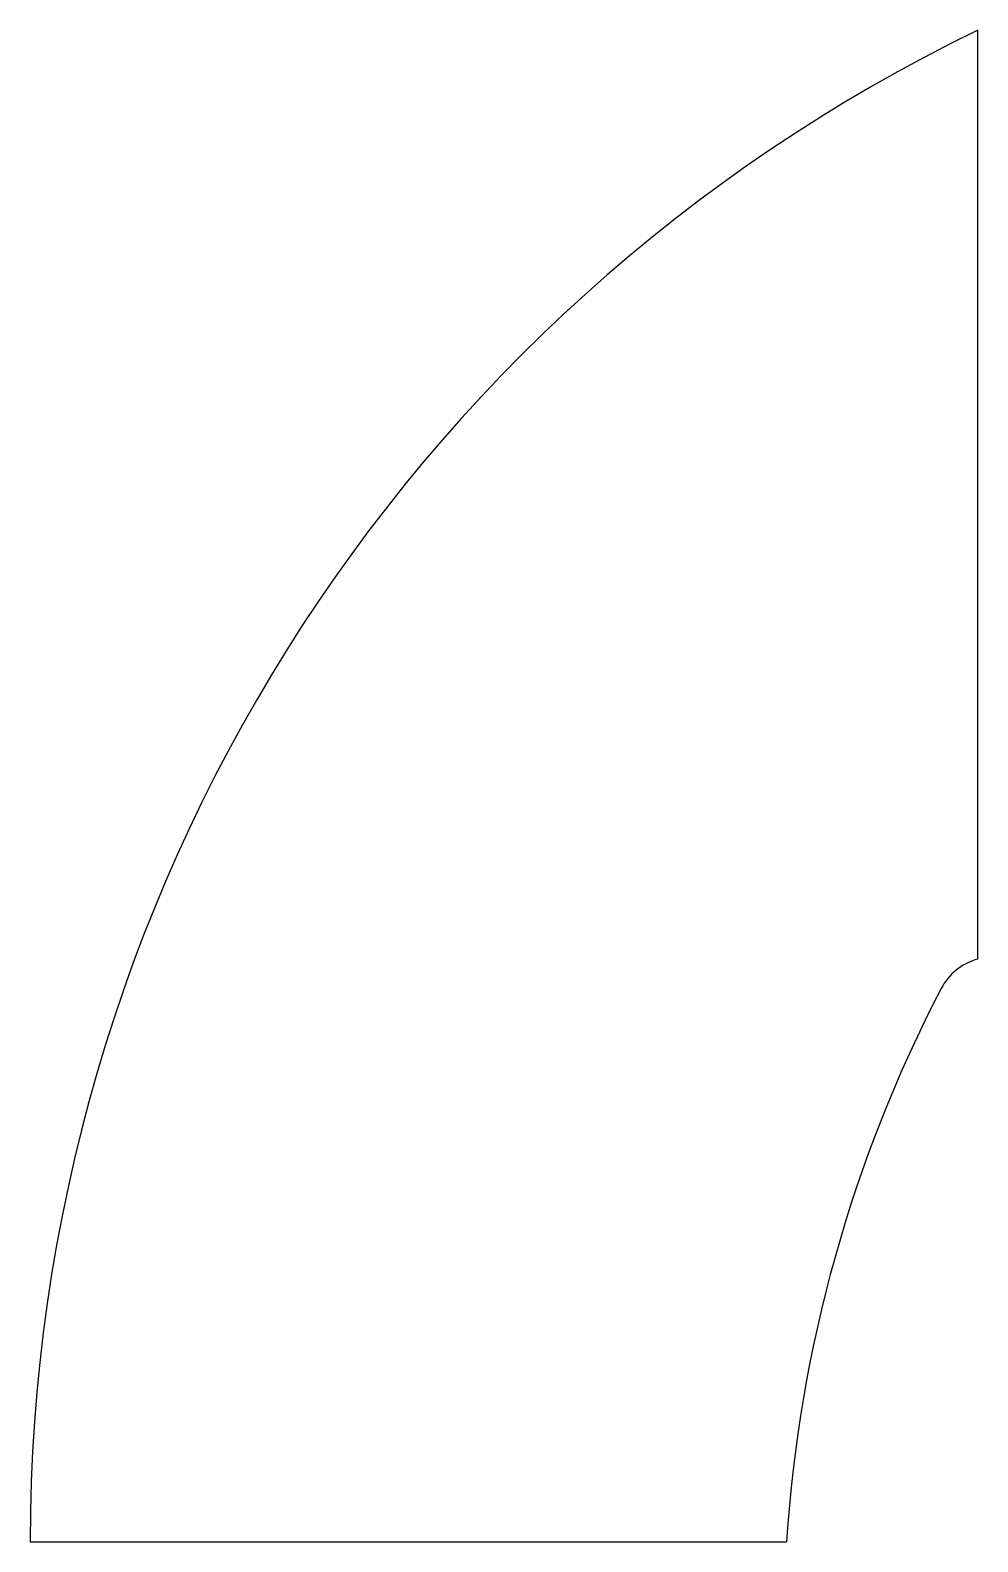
# Model space of a CAD drawing. Header units: inches. Extents: x 0 to 125, y 0 to 200.
import ezdxf

# ---------------------------------------------------------------- set-up
doc = ezdxf.new("R2010")
doc.units = ezdxf.units.IN
doc.header["$MEASUREMENT"] = 0

msp = doc.modelspace()

# ---------------------------------------------------------------- linework, layer by layer
at = {"color": 7, "linetype": 'Continuous'}
for p, q in [((125.29, 77.1), (125.29, 200.01)), ((0, 0), (100, 0))]:
    msp.add_line(p, q, dxfattribs=at)
for centre, radius, start, end in [((222.29, 0), 222.29, 115.8719, 180), ((127.29, 69.66), 7.7, 105.0026, 152.5221), ((284.41, -12.05), 184.8, 152.5221, 176.2602)]:
    msp.add_arc(centre, radius, start, end, dxfattribs=at)

doc.saveas('drawing.dxf')
